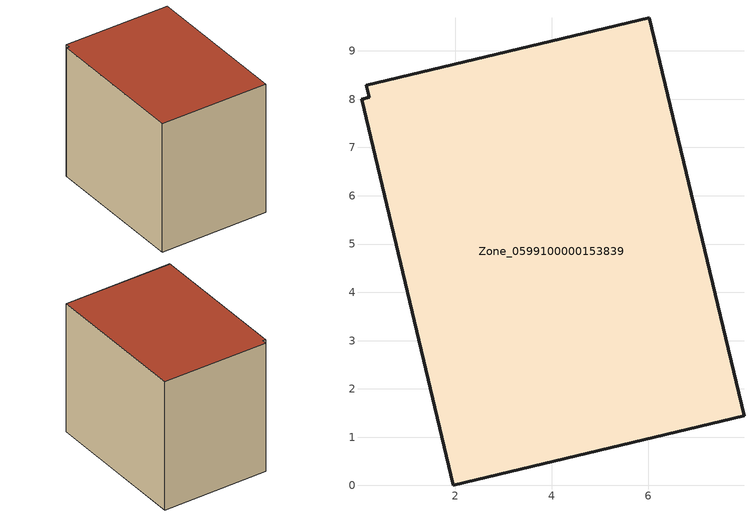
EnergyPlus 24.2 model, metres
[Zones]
Zone_0599100000153839
 floor ground (C_G): 0.16,8.29 6.02,9.69 7.98,1.44 1.96,0 0.06,8 0.22,8.04 z0
 wall outside (C_F): 7.98,1.44 6.02,9.69 0.16,8.29 0.22,8.04 0.06,8 1.96,0 7.98,1.44 z0:7.51
 roof outside (C_R): 6.02,9.69 0.16,8.29 0.22,8.04 0.06,8 1.96,0 7.98,1.44 z7.51
[BUILDING]
Pand.0599100000153839: North Axis=0; Terrain=City; Loads Convergence Tolerance Value=0.04; Temperature Convergence Tolerance Value=0.4; Solar Distribution=FullExterior; Maximum Number of Warmup Days=25; Minimum Number of Warmup Days=1
[Site:Location]
Rotterdam.The.Hague.AP_ZH_NLD Design_Conditions: Latitude=51.96; Longitude=4.45; Time Zone=1; Elevation=-4.5
[SITE:GROUNDTEMPERATURE:BUILDINGSURFACE]
18, 18, 18, 18, 18, 18, 18, 18, 18, 18, 18, 18
[MATERIAL] Thermal Absorptance=0.9; Solar Absorptance=0.7; Visible Absorptance=0.7
Name | Roughness | Thickness | Conductivity | Density | Specific Heat
G.TI.1965-1974 | MediumSmooth | 0.15 | 0.882353 | 540 | 1210
F.TI.1965-1974 | Rough | 0.3 | 0.697674 | 1920 | 840
R.TI.1965-1974 | MediumRough | 0.2 | 0.232558 | 1500 | 1000
[CONSTRUCTION]
C_G: G.TI.1965-1974
C_F: F.TI.1965-1974
C_R: R.TI.1965-1974
[ZONE]
Zone_0599100000153839: Type=1; Multiplier=1; Ceiling Height=Autocalculate; Volume=Autocalculate; Floor Area=autocalculate; Part of Total Floor Area=Yes
[ZONEINFILTRATION:DESIGNFLOWRATE]
Infil_Zone_0599100000153839: Zone or ZoneList or Space or SpaceList=Zone_0599100000153839; Schedule=AlwaysOn; Design Flow Rate Calculation Method=Flow/Area; Flow Rate per Floor Area=0.003; Constant Term Coefficient=1; Temperature Term Coefficient=0; Velocity Term Coefficient=0; Velocity Squared Term Coefficient=0
[HVACTEMPLATE:ZONE:IDEALLOADSAIRSYSTEM]
Zone_0599100000153839: Maximum Heating Supply Air Temperature=50; Minimum Cooling Supply Air Temperature=13; Maximum Heating Supply Air Humidity Ratio=0.0156; Minimum Cooling Supply Air Humidity Ratio=0.0077; Heating Limit=NoLimit; Cooling Limit=NoLimit; Dehumidification Control Type=ConstantSensibleHeatRatio; Cooling Sensible Heat Ratio=0.7; Dehumidification Setpoint=60; Humidification Control Type=None; Humidification Setpoint=30; Outdoor Air Method=None; Outdoor Air Flow Rate per Person=0.00944; Outdoor Air Flow Rate per Zone Floor Area=0; Outdoor Air Flow Rate per Zone=0; Demand Controlled Ventilation Type=None; Outdoor Air Economizer Type=NoEconomizer; Heat Recovery Type=None; Sensible Heat Recovery Effectiveness=0.7; Latent Heat Recovery Effectiveness=0.65
[ZONECONTROL:THERMOSTAT]
ThermostatControl_Zone_0599100000153839: Zone or ZoneList=Zone_0599100000153839; Control Type Schedule=DualSetpointControlType; Control 1=Thermostat_Zone_0599100000153839; Temperature Difference Between Cutout And Setpoint=0
[THERMOSTATSETPOINT:DUALSETPOINT]
Thermostat_Zone_0599100000153839: Heating Setpoint Temperature Schedule=HeatingSetpoint_Zone_0599100000153839; Cooling Setpoint Temperature Schedule=CoolingSetpoint_Zone_0599100000153839
[SCHEDULE:COMPACT]
HeatingSetpoint_Zone_0599100000153839: Through: 12/31, For: AllDays, Until: 24:00, 21
CoolingSetpoint_Zone_0599100000153839: Through: 12/31, For: AllDays, Until: 24:00, 24
DualSetpointControlType: Through: 12/31, For: AllDays, Until: 24:00, 4
AlwaysOn: Through: 12/31, For: AllDays, Until: 24:00, 1
